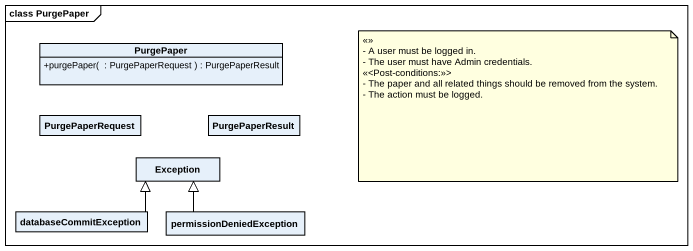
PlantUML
@startuml
mainframe class PurgePaper
hide circle
hide empty members
skinparam classAttributeIconSize 0
class PurgePaper {
  +purgePaper(  : PurgePaperRequest ) : PurgePaperResult
}
class PurgePaperRequest
class PurgePaperResult
class "Exception" as Exception_
class databaseCommitException
class permissionDeniedException
databaseCommitException -right-|> Exception_
permissionDeniedException -up-|> Exception_
note as N1
  <<>>
  - A user must be logged in.
  - The user must have Admin credentials.
  <<<Post-conditions:>>>
  - The paper and all related things should be removed from the system.
  - The action must be logged.
end note
@enduml
